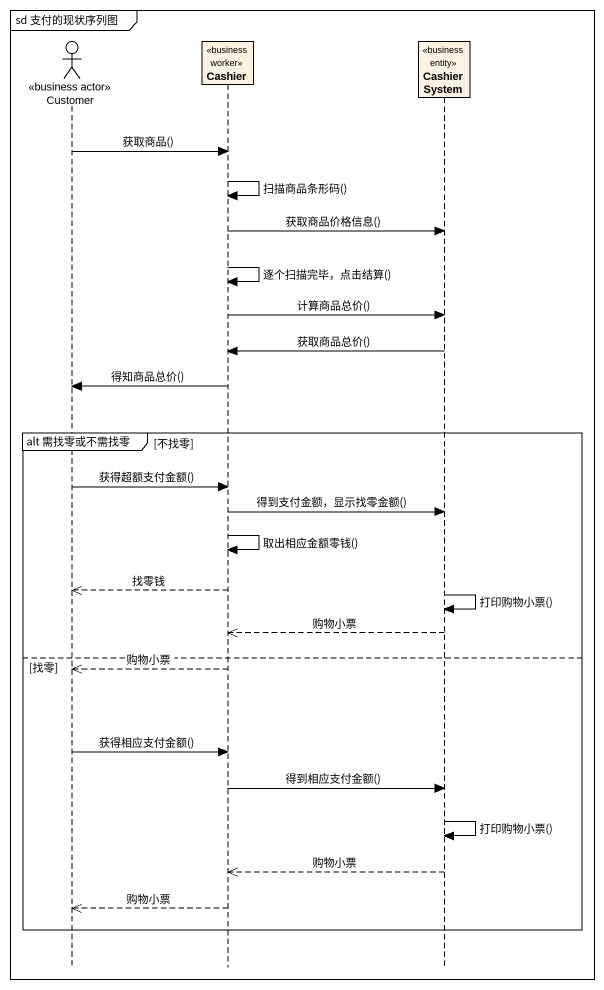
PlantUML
@startuml
mainframe sd 支付的现状序列图
hide footbox
actor Customer <<business actor>>
participant Cashier <<business worker>>
participant CashierSystem <<business entity>>

Customer -> Cashier : 获取商品()
Cashier -> Cashier : 扫描商品条形码()
Cashier -> CashierSystem : 获取商品价格信息()
Cashier -> Cashier : 逐个扫描完毕，点击结算()
Cashier -> CashierSystem : 计算商品总价()
CashierSystem -> Cashier : 获取商品总价()
Cashier -> Customer : 得知商品总价()
group alt 需找零或不需找零 [不找零]
  Customer -> Cashier : 获得超额支付金额()
  Cashier -> CashierSystem : 得到支付金额，显示找零金额()
  Cashier -> Cashier : 取出相应金额零钱()
  Cashier -->> Customer : 找零钱
  CashierSystem -> CashierSystem : 打印购物小票()
  CashierSystem -->> Cashier : 购物小票
else 找零
  Cashier -->> Customer : 购物小票
  Customer -> Cashier : 获得相应支付金额()
  Cashier -> CashierSystem : 得到相应支付金额()
  CashierSystem -> CashierSystem : 打印购物小票()
  CashierSystem -->> Cashier : 购物小票
  Cashier -->> Customer : 购物小票
end
@enduml
